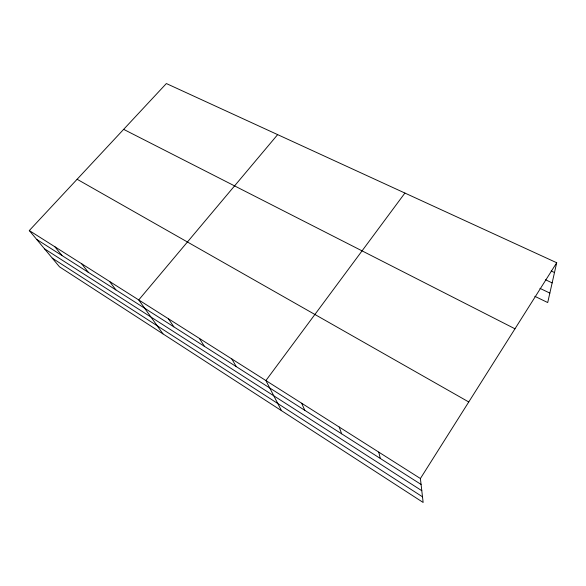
<?xml version="1.0" encoding="UTF-8"?>
<svg xmlns="http://www.w3.org/2000/svg" width="586" height="586" viewBox="0 0 586 586"><rect width="100%" height="100%" fill="white"/><g stroke="black" fill="none" stroke-linecap="round" stroke-linejoin="round"><path stroke-width="0.88" d="M556.7 262.74L420.404 478.52L423.143 502.458L59.508 266.842L29.3 230.554L166.365 83.542L556.7 262.74L547.712 302.552L534.813 296.304M404.911 193.058L265.898 380.563L281.492 410.676M277.647 134.626L138.736 299.944L162.967 333.874M551.177 270.988L554.488 272.534M545.544 279.771L552.151 282.892M539.955 288.349L549.851 293.088M123.646 129.359L514.977 328.797M77.118 179.265L468.756 401.967M29.3 230.554L420.404 478.52M36.654 239.388L421.078 484.446M44.485 248.794L421.795 490.694M52.249 258.126L422.499 496.811M54.908 246.794L61.955 255.518M81.63 263.737L88.347 272.344M109.553 281.434L115.889 289.902M168.372 318.725L173.852 326.849M199.372 338.386L204.36 346.297M231.844 358.976L236.29 366.646M301.644 403.219L304.808 410.325M339.206 427.04L341.631 433.801M378.739 452.106L380.336 458.479"/></g></svg>
